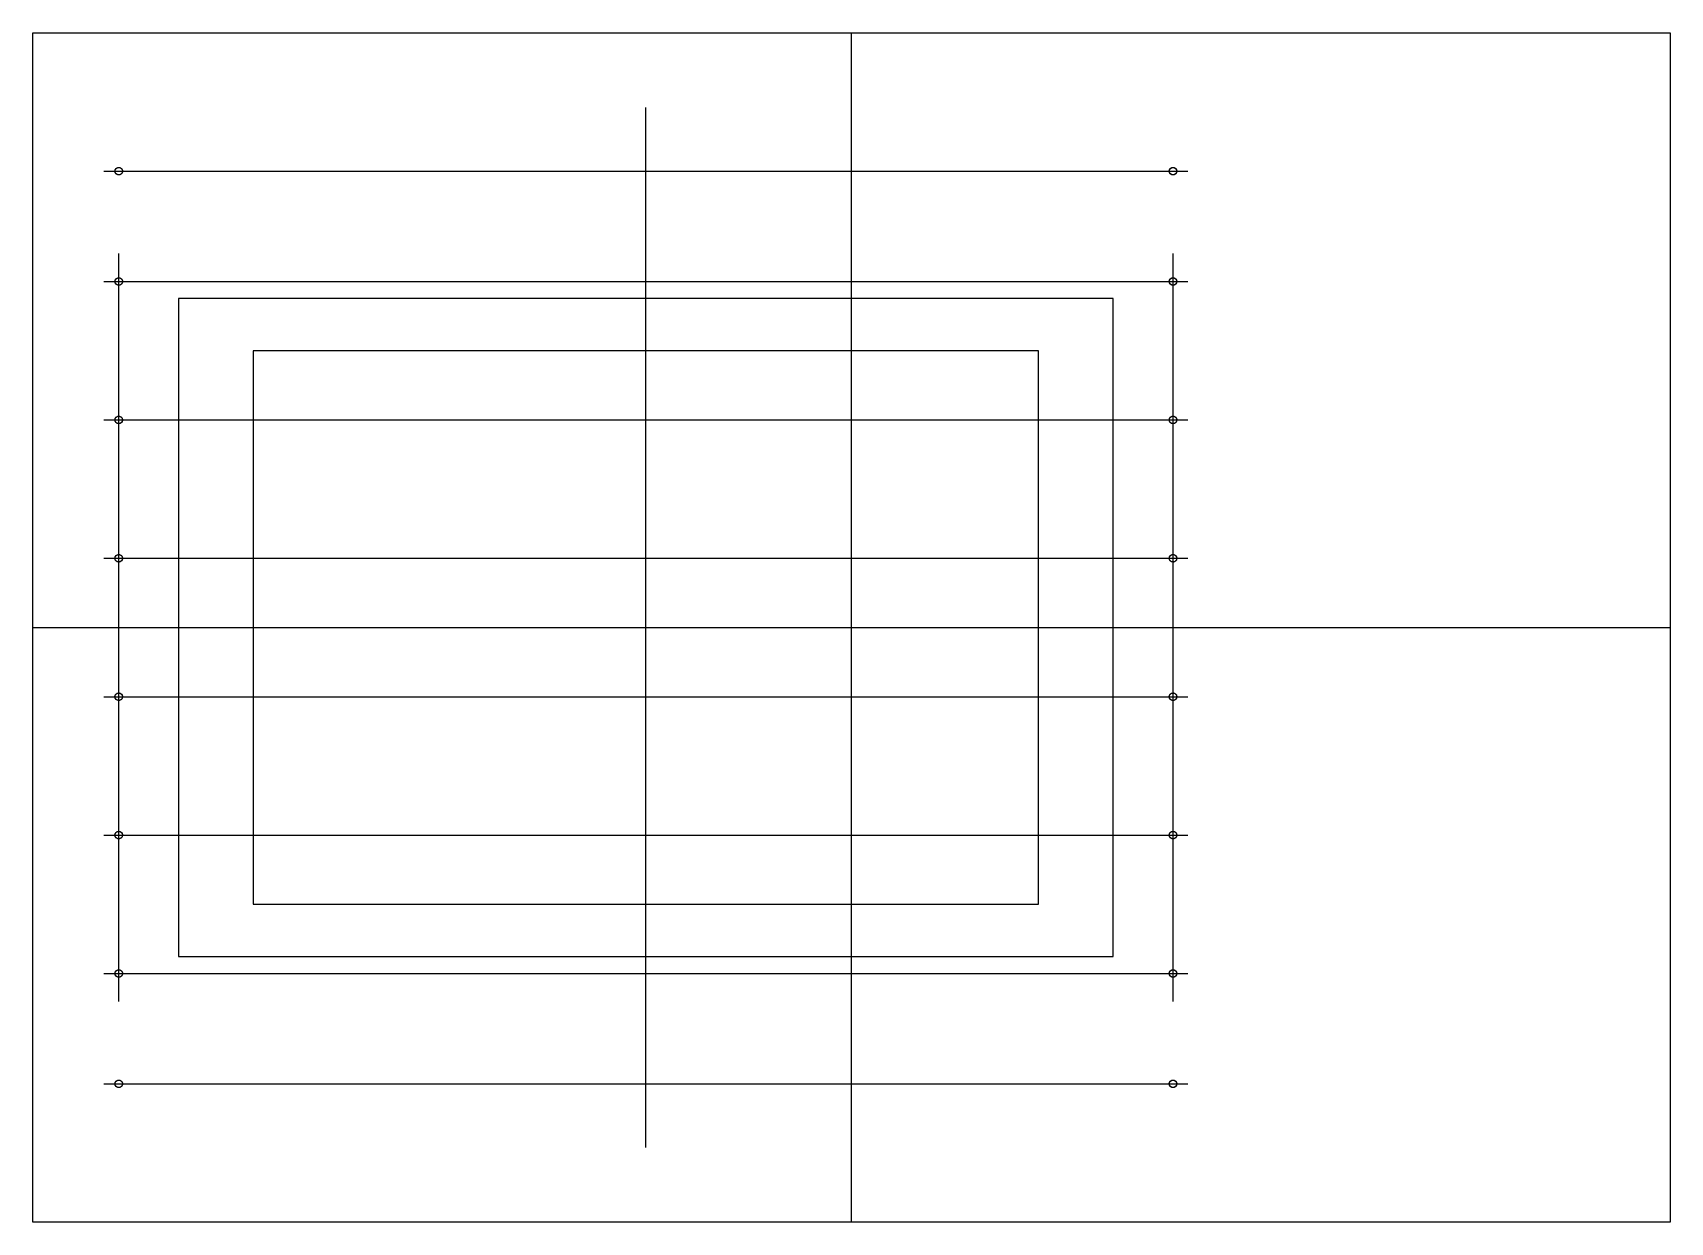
# Model space of a CAD drawing. Header units: millimetres. Extents: x -219 to 219, y -159 to 159.
import ezdxf

# ---------------------------------------------------------------- set-up
doc = ezdxf.new("R2010")
doc.units = ezdxf.units.MM
doc.header["$MEASUREMENT"] = 0
doc.layers.add('Default', color=7, linetype='Continuous', true_color=0x000000)

msp = doc.modelspace()

# ---------------------------------------------------------------- linework, layer by layer
at = {"layer": 'Default'}
for p, q in [((0, -159, 350), (0, 159, 350)), ((0, -159, 348), (0, 159, 348)), ((-196, 123, 348), (-196, 123, 350)), ((86, 123, 348), (86, 123, 350)), ((-200, 122, 348), (90, 122, 348)), ((-197, 122, 348), (-197, 122, 350)), ((-196, 121, 348), (-196, 121, 350)), ((-195, 122, 348), (-195, 122, 350)), ((85, 122, 348), (85, 122, 350)), ((86, 121, 348), (86, 121, 350)), ((87, 122, 348), (87, 122, 350)), ((-197, 92.5, 348), (-197, 92.5, 350)), ((-196, 93.5, 348), (-196, 93.5, 350)), ((-195, 92.5, 348), (-195, 92.5, 350)), ((85, 92.5, 348), (85, 92.5, 350)), ((86, 93.5, 348), (86, 93.5, 350)), ((87, 92.5, 348), (87, 92.5, 350)), ((-196, 91.5, 348), (-196, 91.5, 350)), ((86, 91.5, 348), (86, 91.5, 350)), ((-197, 55.5, 348), (-197, 55.5, 350)), ((-196, 56.5, 348), (-196, 56.5, 350)), ((-196, 54.5, 348), (-196, 54.5, 350)), ((-195, 55.5, 348), (-195, 55.5, 350)), ((85, 55.5, 348), (85, 55.5, 350)), ((86, 56.5, 348), (86, 56.5, 350)), ((86, 54.5, 348), (86, 54.5, 350)), ((87, 55.5, 348), (87, 55.5, 350)), ((-197, 18.5, 348), (-197, 18.5, 350)), ((-196, 19.5, 348), (-196, 19.5, 350)), ((-195, 18.5, 348), (-195, 18.5, 350)), ((85, 18.5, 348), (85, 18.5, 350)), ((86, 19.5, 348), (86, 19.5, 350)), ((87, 18.5, 348), (87, 18.5, 350)), ((-196, 17.5, 348), (-196, 17.5, 350)), ((86, 17.5, 348), (86, 17.5, 350)), ((-219, 0, 350), (219, 0, 350)), ((-219, 0, 348), (219, 0, 348)), ((-196, -17.5, 348), (-196, -17.5, 350)), ((86, -17.5, 348), (86, -17.5, 350)), ((-197, -18.5, 348), (-197, -18.5, 350)), ((-196, -19.5, 348), (-196, -19.5, 350)), ((-195, -18.5, 348), (-195, -18.5, 350)), ((85, -18.5, 348), (85, -18.5, 350)), ((86, -19.5, 348), (86, -19.5, 350)), ((87, -18.5, 348), (87, -18.5, 350)), ((-197, -55.5, 348), (-197, -55.5, 350)), ((-196, -54.5, 348), (-196, -54.5, 350)), ((-196, -56.5, 348), (-196, -56.5, 350)), ((-195, -55.5, 348), (-195, -55.5, 350)), ((85, -55.5, 348), (85, -55.5, 350)), ((86, -54.5, 348), (86, -54.5, 350)), ((86, -56.5, 348), (86, -56.5, 350)), ((87, -55.5, 348), (87, -55.5, 350)), ((-196, -91.5, 348), (-196, -91.5, 350)), ((86, -91.5, 348), (86, -91.5, 350)), ((-197, -92.5, 348), (-197, -92.5, 350)), ((-196, -93.5, 348), (-196, -93.5, 350)), ((-195, -92.5, 348), (-195, -92.5, 350)), ((85, -92.5, 348), (85, -92.5, 350)), ((86, -93.5, 348), (86, -93.5, 350)), ((87, -92.5, 348), (87, -92.5, 350)), ((-200, -122, 348), (90, -122, 348)), ((-197, -122, 348), (-197, -122, 350)), ((-196, -121, 348), (-196, -121, 350)), ((-195, -122, 348), (-195, -122, 350)), ((85, -122, 348), (85, -122, 350)), ((86, -121, 348), (86, -121, 350)), ((87, -122, 348), (87, -122, 350)), ((-196, -123, 348), (-196, -123, 350)), ((86, -123, 348), (86, -123, 350))]:
    msp.add_line(p, q, dxfattribs=at)
for points in [[(-55, -139), (-55, 139)], [(-196, -100), (-196, 100)], [(86, -100), (86, 100)], [(-200, 92.5), (90, 92.5)], [(-200, 55.5), (90, 55.5)], [(-200, 18.5), (90, 18.5)], [(-199, 0), (199, 0)], [(-200, -18.5), (90, -18.5)], [(-200, -55.5), (90, -55.5)], [(-200, -92.5), (90, -92.5)]]:
    msp.add_lwpolyline(points, dxfattribs=at)
for points in [[(-180, -88), (70, -88), (70, 88), (-180, 88)], [(-160, -74), (50, -74), (50, 74), (-160, 74)]]:
    msp.add_lwpolyline(points, close=True, dxfattribs=at)
for centre in [(-196, 122, 349), (86, 122, 349), (-196, 92.5, 349), (86, 92.5, 349), (-196, 55.5, 349), (86, 55.5, 349), (-196, 18.5, 349), (86, 18.5, 349), (-196, -18.5, 349), (86, -18.5, 349), (-196, -55.5, 349), (86, -55.5, 349), (-196, -92.5, 349), (86, -92.5, 349), (-196, -122, 349), (86, -122, 349)]:
    msp.add_circle(centre, 1, dxfattribs=at)
for points in [[(-219, -159, 350), (-219, 0, 350), (-219, 159, 350)], [(-219, 159, 350), (-219, 159, 349), (-219, 159, 348)], [(-219, -159, 348), (-219, 0, 348), (-219, 159, 348)], [(-219, 159, 350), (0, 159, 350), (219, 159, 350)], [(-219, 159, 348), (0, 159, 348), (219, 159, 348)], [(-219, -159, 349), (-219, 0, 349), (-219, 159, 349)], [(-219, 159, 349), (0, 159, 349), (219, 159, 349)], [(0, 159, 350), (0, 159, 349), (0, 159, 348)], [(219, 159, 350), (219, 159, 349), (219, 159, 348)], [(219, 159, 350), (219, 0, 350), (219, -159, 350)], [(219, 159, 348), (219, 0, 348), (219, -159, 348)], [(219, 159, 349), (219, 0, 349), (219, -159, 349)], [(-219, 0, 350), (-219, 0, 349), (-219, 0, 348)], [(219, 0, 350), (219, 0, 349), (219, 0, 348)], [(-219, -159, 350), (-219, -159, 349), (-219, -159, 348)], [(219, -159, 350), (0, -159, 350), (-219, -159, 350)], [(219, -159, 348), (0, -159, 348), (-219, -159, 348)], [(219, -159, 349), (0, -159, 349), (-219, -159, 349)], [(0, -159, 350), (0, -159, 349), (0, -159, 348)], [(219, -159, 350), (219, -159, 349), (219, -159, 348)]]:
    msp.add_open_spline(points, degree=2, dxfattribs=at)
for points, weights in [([(-195, 122, 350), (-195, 123, 350), (-196, 123, 350), (-197, 123, 350), (-197, 122, 350), (-197, 121, 350), (-196, 121, 350), (-195, 121, 350), (-195, 122, 350)], [1, 0.707106781187, 1, 0.707106781187, 1, 0.707106781187, 1, 0.707106781187, 1]), ([(-195, 122, 348), (-195, 123, 348), (-196, 123, 348), (-197, 123, 348), (-197, 122, 348), (-197, 121, 348), (-196, 121, 348), (-195, 121, 348), (-195, 122, 348)], [1, 0.707106781187, 1, 0.707106781187, 1, 0.707106781187, 1, 0.707106781187, 1]), ([(87, 122, 350), (87, 123, 350), (86, 123, 350), (85, 123, 350), (85, 122, 350), (85, 121, 350), (86, 121, 350), (87, 121, 350), (87, 122, 350)], [1, 0.707106781187, 1, 0.707106781187, 1, 0.707106781187, 1, 0.707106781187, 1]), ([(87, 122, 348), (87, 123, 348), (86, 123, 348), (85, 123, 348), (85, 122, 348), (85, 121, 348), (86, 121, 348), (87, 121, 348), (87, 122, 348)], [1, 0.707106781187, 1, 0.707106781187, 1, 0.707106781187, 1, 0.707106781187, 1]), ([(-195, 92.5, 350), (-195, 93.5, 350), (-196, 93.5, 350), (-197, 93.5, 350), (-197, 92.5, 350), (-197, 91.5, 350), (-196, 91.5, 350), (-195, 91.5, 350), (-195, 92.5, 350)], [1, 0.707106781187, 1, 0.707106781187, 1, 0.707106781187, 1, 0.707106781187, 1]), ([(-195, 92.5, 348), (-195, 93.5, 348), (-196, 93.5, 348), (-197, 93.5, 348), (-197, 92.5, 348), (-197, 91.5, 348), (-196, 91.5, 348), (-195, 91.5, 348), (-195, 92.5, 348)], [1, 0.707106781187, 1, 0.707106781187, 1, 0.707106781187, 1, 0.707106781187, 1]), ([(87, 92.5, 350), (87, 93.5, 350), (86, 93.5, 350), (85, 93.5, 350), (85, 92.5, 350), (85, 91.5, 350), (86, 91.5, 350), (87, 91.5, 350), (87, 92.5, 350)], [1, 0.707106781187, 1, 0.707106781187, 1, 0.707106781187, 1, 0.707106781187, 1]), ([(87, 92.5, 348), (87, 93.5, 348), (86, 93.5, 348), (85, 93.5, 348), (85, 92.5, 348), (85, 91.5, 348), (86, 91.5, 348), (87, 91.5, 348), (87, 92.5, 348)], [1, 0.707106781187, 1, 0.707106781187, 1, 0.707106781187, 1, 0.707106781187, 1]), ([(-195, 55.5, 350), (-195, 56.5, 350), (-196, 56.5, 350), (-197, 56.5, 350), (-197, 55.5, 350), (-197, 54.5, 350), (-196, 54.5, 350), (-195, 54.5, 350), (-195, 55.5, 350)], [1, 0.707106781187, 1, 0.707106781187, 1, 0.707106781187, 1, 0.707106781187, 1]), ([(-195, 55.5, 348), (-195, 56.5, 348), (-196, 56.5, 348), (-197, 56.5, 348), (-197, 55.5, 348), (-197, 54.5, 348), (-196, 54.5, 348), (-195, 54.5, 348), (-195, 55.5, 348)], [1, 0.707106781187, 1, 0.707106781187, 1, 0.707106781187, 1, 0.707106781187, 1]), ([(87, 55.5, 350), (87, 56.5, 350), (86, 56.5, 350), (85, 56.5, 350), (85, 55.5, 350), (85, 54.5, 350), (86, 54.5, 350), (87, 54.5, 350), (87, 55.5, 350)], [1, 0.707106781187, 1, 0.707106781187, 1, 0.707106781187, 1, 0.707106851018, 0.999999860338]), ([(87, 55.5, 348), (87, 56.5, 348), (86, 56.5, 348), (85, 56.5, 348), (85, 55.5, 348), (85, 54.5, 348), (86, 54.5, 348), (87, 54.5, 348), (87, 55.5, 348)], [1, 0.707106781187, 1, 0.707106781187, 1, 0.707106781187, 1, 0.707106851018, 0.999999860338]), ([(-195, 18.5, 350), (-195, 19.5, 350), (-196, 19.5, 350), (-197, 19.5, 350), (-197, 18.5, 350), (-197, 17.5, 350), (-196, 17.5, 350), (-195, 17.5, 350), (-195, 18.5, 350)], [1, 0.707106781187, 1, 0.707106781187, 1, 0.707106781187, 1, 0.707106851018, 0.999999860338]), ([(-195, 18.5, 348), (-195, 19.5, 348), (-196, 19.5, 348), (-197, 19.5, 348), (-197, 18.5, 348), (-197, 17.5, 348), (-196, 17.5, 348), (-195, 17.5, 348), (-195, 18.5, 348)], [1, 0.707106781187, 1, 0.707106781187, 1, 0.707106781187, 1, 0.707106851018, 0.999999860338]), ([(87, 18.5, 350), (87, 19.5, 350), (86, 19.5, 350), (85, 19.5, 350), (85, 18.5, 350), (85, 17.5, 350), (86, 17.5, 350), (87, 17.5, 350), (87, 18.5, 350)], [1, 0.707106781187, 1, 0.707106781187, 1, 0.707106781187, 1, 0.707106781187, 1]), ([(87, 18.5, 348), (87, 19.5, 348), (86, 19.5, 348), (85, 19.5, 348), (85, 18.5, 348), (85, 17.5, 348), (86, 17.5, 348), (87, 17.5, 348), (87, 18.5, 348)], [1, 0.707106781187, 1, 0.707106781187, 1, 0.707106781187, 1, 0.707106781187, 1]), ([(-195, -18.5, 350), (-195, -17.5, 350), (-196, -17.5, 350), (-197, -17.5, 350), (-197, -18.5, 350), (-197, -19.5, 350), (-196, -19.5, 350), (-195, -19.5, 350), (-195, -18.5, 350)], [1, 0.707106781187, 1, 0.707106781187, 1, 0.707106781187, 1, 0.707106781187, 1]), ([(-195, -18.5, 348), (-195, -17.5, 348), (-196, -17.5, 348), (-197, -17.5, 348), (-197, -18.5, 348), (-197, -19.5, 348), (-196, -19.5, 348), (-195, -19.5, 348), (-195, -18.5, 348)], [1, 0.707106781187, 1, 0.707106781187, 1, 0.707106781187, 1, 0.707106781187, 1]), ([(87, -18.5, 350), (87, -17.5, 350), (86, -17.5, 350), (85, -17.5, 350), (85, -18.5, 350), (85, -19.5, 350), (86, -19.5, 350), (87, -19.5, 350), (87, -18.5, 350)], [1, 0.707106781187, 1, 0.707106781187, 1, 0.707106781187, 1, 0.707106781187, 1]), ([(87, -18.5, 348), (87, -17.5, 348), (86, -17.5, 348), (85, -17.5, 348), (85, -18.5, 348), (85, -19.5, 348), (86, -19.5, 348), (87, -19.5, 348), (87, -18.5, 348)], [1, 0.707106781187, 1, 0.707106781187, 1, 0.707106781187, 1, 0.707106781187, 1]), ([(-195, -55.5, 350), (-195, -54.5, 350), (-196, -54.5, 350), (-197, -54.5, 350), (-197, -55.5, 350), (-197, -56.5, 350), (-196, -56.5, 350), (-195, -56.5, 350), (-195, -55.5, 350)], [1, 0.707106781187, 1, 0.707106781187, 1, 0.707106781187, 1, 0.707106781187, 1]), ([(-195, -55.5, 348), (-195, -54.5, 348), (-196, -54.5, 348), (-197, -54.5, 348), (-197, -55.5, 348), (-197, -56.5, 348), (-196, -56.5, 348), (-195, -56.5, 348), (-195, -55.5, 348)], [1, 0.707106781187, 1, 0.707106781187, 1, 0.707106781187, 1, 0.707106781187, 1]), ([(87, -55.5, 350), (87, -54.5, 350), (86, -54.5, 350), (85, -54.5, 350), (85, -55.5, 350), (85, -56.5, 350), (86, -56.5, 350), (87, -56.5, 350), (87, -55.5, 350)], [1, 0.707106781187, 1, 0.707106781187, 1, 0.707106781187, 1, 0.707106851018, 0.999999860338]), ([(87, -55.5, 348), (87, -54.5, 348), (86, -54.5, 348), (85, -54.5, 348), (85, -55.5, 348), (85, -56.5, 348), (86, -56.5, 348), (87, -56.5, 348), (87, -55.5, 348)], [1, 0.707106781187, 1, 0.707106781187, 1, 0.707106781187, 1, 0.707106851018, 0.999999860338]), ([(-195, -92.5, 350), (-195, -91.5, 350), (-196, -91.5, 350), (-197, -91.5, 350), (-197, -92.5, 350), (-197, -93.5, 350), (-196, -93.5, 350), (-195, -93.5, 350), (-195, -92.5, 350)], [1, 0.707106781187, 1, 0.707106781187, 1, 0.707106781187, 1, 0.707106781187, 1]), ([(-195, -92.5, 348), (-195, -91.5, 348), (-196, -91.5, 348), (-197, -91.5, 348), (-197, -92.5, 348), (-197, -93.5, 348), (-196, -93.5, 348), (-195, -93.5, 348), (-195, -92.5, 348)], [1, 0.707106781187, 1, 0.707106781187, 1, 0.707106781187, 1, 0.707106781187, 1]), ([(87, -92.5, 350), (87, -91.5, 350), (86, -91.5, 350), (85, -91.5, 350), (85, -92.5, 350), (85, -93.5, 350), (86, -93.5, 350), (87, -93.5, 350), (87, -92.5, 350)], [1, 0.707106781187, 1, 0.707106781187, 1, 0.707106781187, 1, 0.707106781187, 1]), ([(87, -92.5, 348), (87, -91.5, 348), (86, -91.5, 348), (85, -91.5, 348), (85, -92.5, 348), (85, -93.5, 348), (86, -93.5, 348), (87, -93.5, 348), (87, -92.5, 348)], [1, 0.707106781187, 1, 0.707106781187, 1, 0.707106781187, 1, 0.707106781187, 1]), ([(-195, -122, 350), (-195, -121, 350), (-196, -121, 350), (-197, -121, 350), (-197, -122, 350), (-197, -123, 350), (-196, -123, 350), (-195, -123, 350), (-195, -122, 350)], [1, 0.707106781187, 1, 0.707106781187, 1, 0.707106781187, 1, 0.707106781187, 1]), ([(-195, -122, 348), (-195, -121, 348), (-196, -121, 348), (-197, -121, 348), (-197, -122, 348), (-197, -123, 348), (-196, -123, 348), (-195, -123, 348), (-195, -122, 348)], [1, 0.707106781187, 1, 0.707106781187, 1, 0.707106781187, 1, 0.707106781187, 1]), ([(87, -122, 350), (87, -121, 350), (86, -121, 350), (85, -121, 350), (85, -122, 350), (85, -123, 350), (86, -123, 350), (87, -123, 350), (87, -122, 350)], [0.999999860338, 0.707106851018, 1, 0.707106781187, 1, 0.707106781187, 1, 0.707106851018, 0.999999860338]), ([(87, -122, 348), (87, -121, 348), (86, -121, 348), (85, -121, 348), (85, -122, 348), (85, -123, 348), (86, -123, 348), (87, -123, 348), (87, -122, 348)], [1, 0.707106781187, 1, 0.707106781187, 1, 0.707106781187, 1, 0.707106781187, 1])]:
    msp.add_rational_spline(points, weights, degree=2, knots=[0, 0, 0, 1.570796, 1.570796, 3.141593, 3.141593, 4.712389, 4.712389, 6.283185, 6.283185, 6.283185], dxfattribs=at)

doc.saveas('drawing.dxf')
